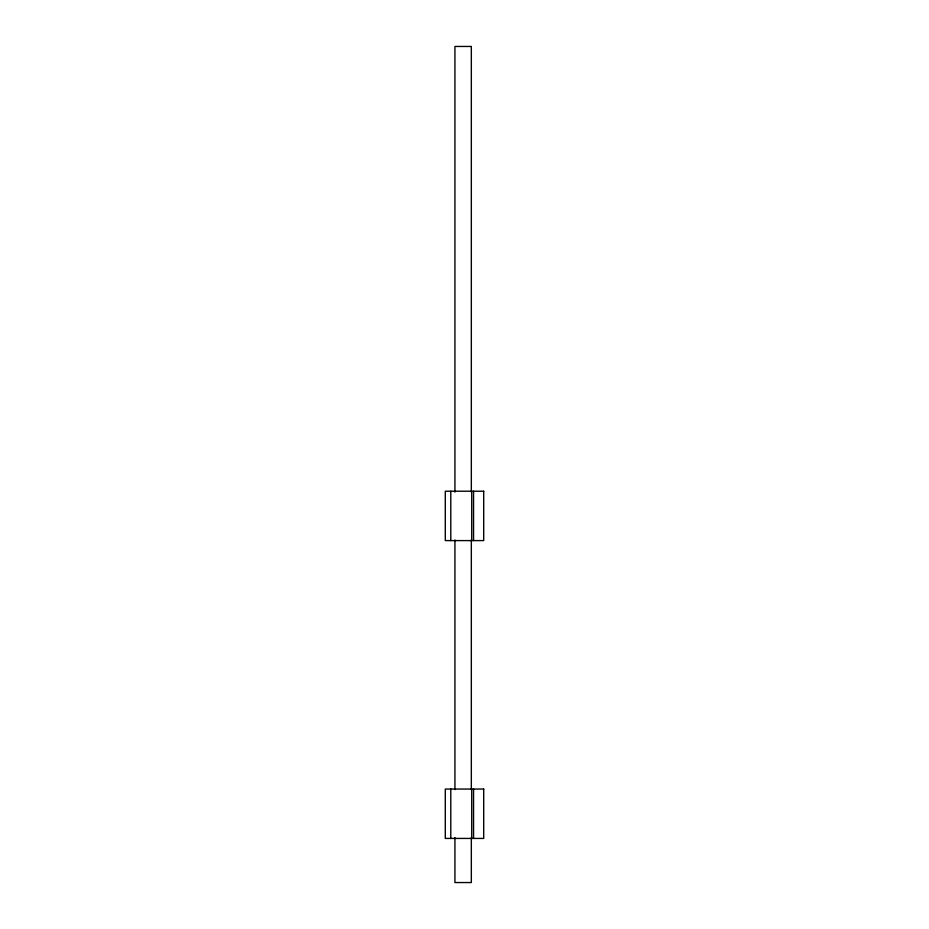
<?xml version="1.0" encoding="UTF-8"?>
<svg xmlns="http://www.w3.org/2000/svg" width="929" height="929" viewBox="0 0 929 929"><rect width="100%" height="100%" fill="white"/><g stroke="black" fill="none" stroke-linecap="round" stroke-linejoin="round"><path stroke-width="1.39" d="M473.558 491.22L473.558 540.597M473.558 789.046L473.558 838.422M471.711 491.22L471.711 540.597M471.711 789.046L471.711 838.422M471.328 492.08L471.328 46.45L454.931 46.45L454.931 492.08M471.328 539.981L471.328 789.65M471.328 837.552L471.328 882.55L454.931 882.55L454.931 837.552M454.931 539.981L454.931 789.65M450.786 491.22L450.786 540.597M450.786 789.046L450.786 838.422M483.707 491.22L445.293 491.22L445.293 540.597L483.707 540.597L483.707 491.22M483.707 789.046L445.293 789.046L445.293 838.422L483.707 838.422L483.707 789.046"/></g></svg>
